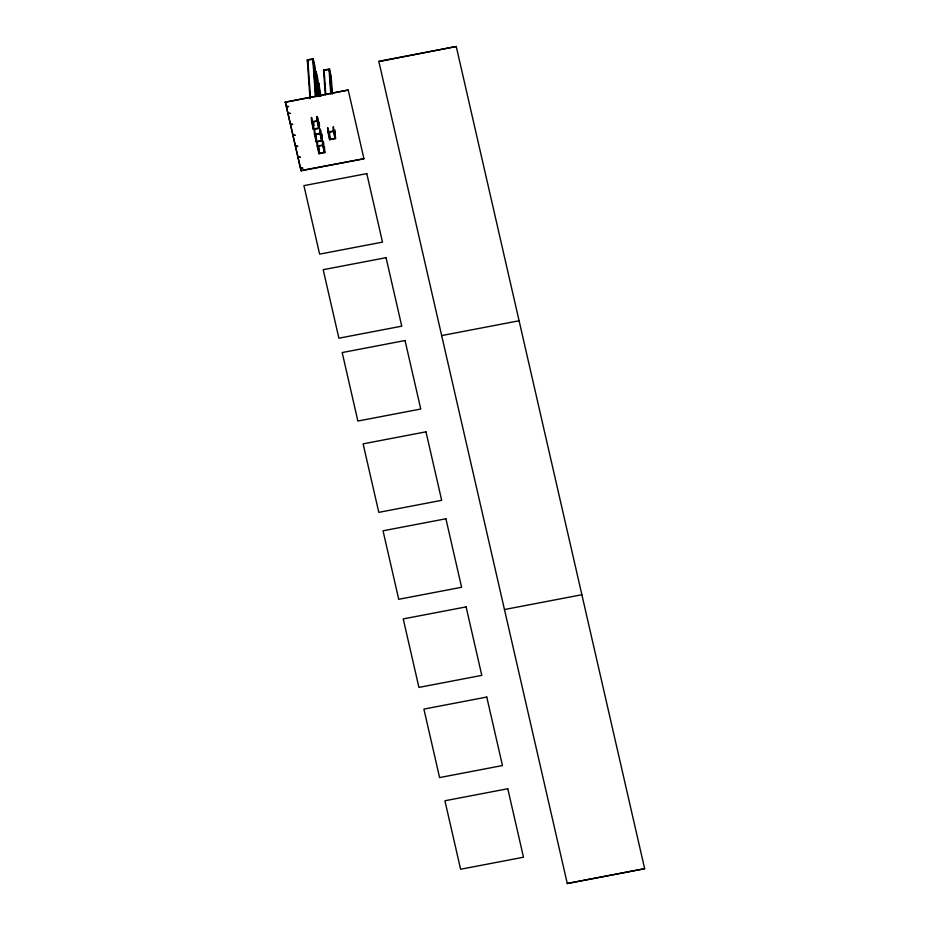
<?xml version="1.0" encoding="UTF-8"?>
<svg xmlns="http://www.w3.org/2000/svg" width="930" height="930" viewBox="0 0 930 930"><rect width="100%" height="100%" fill="white"/><g stroke="black" fill="none" stroke-linecap="round" stroke-linejoin="round"><path stroke-width="1.4" d="M310.004 98.743L307.284 59.857L313.178 58.73L314.933 66.402L317.049 96.65M316.479 96.325L314.363 66.077L312.794 59.229L307.853 60.183L310.469 97.627M325.268 94.604L323.559 70.122L329.441 68.994L331.208 76.667L332.417 93.953M331.847 93.628L330.638 76.353L329.069 69.494L324.128 70.448L325.837 94.93M378.859 61.299L456.246 46.5L644.653 868.701L567.265 883.5L378.87 61.613L456.246 46.5M285.347 102.056L348.215 90.036L363.932 158.751L301.064 170.783L285.347 102.056L301.064 170.783M285.359 102.288L348.215 90.036M318.862 122.574L319.269 128.34L313.375 129.468L311.62 121.795L317.502 120.668L317.2 116.343M317.99 117.936L318.699 128.015L313.759 128.968L312.189 122.109L317.13 121.167L316.828 116.843M321.733 135.094L322.129 140.849L316.247 141.976L314.491 134.304L320.373 133.176L320.071 128.863M334.928 129.956L335.532 138.605L329.65 139.733L327.895 132.06L333.777 130.932L333.475 126.608M320.862 130.444L321.571 140.535L316.619 141.476L315.049 134.629L320.001 133.676L319.699 129.363M334.463 131.084L334.974 138.279L330.022 139.233L328.453 132.374L333.405 131.432L333.103 127.108M324.43 146.859L324.826 152.613L318.944 153.741L317.188 146.068L323.07 144.941L322.768 140.628M323.559 142.209L324.268 152.299L319.316 153.241L317.746 146.394L322.698 145.452L322.396 141.128M301.041 170.539L363.932 158.751M441.669 335.579L519.068 320.769M504.467 609.534L581.866 594.735M323.559 70.122L324.14 72.68M333.777 130.932L335.532 138.605M333.405 131.432L334.974 138.279M307.284 59.857L308.167 63.693M317.502 120.668L319.269 128.34M320.373 133.176L322.129 140.849M323.07 144.941L324.826 152.613M317.13 121.167L318.699 128.015M320.001 133.676L321.571 140.535M322.698 145.452L324.268 152.299M644.653 868.701L567.265 883.5M329.441 68.994L331.161 93.488M329.069 69.494L330.778 93.988M329.522 132.025L330.022 139.233M329.046 131.084L329.65 139.733M328.15 128.061L328.453 132.374M327.593 127.736L327.895 132.06M320.897 96.441L318.746 83.014L319.653 95.976M320.339 96.127L318.362 83.514L319.269 96.476M321.885 133.92L322.187 138.245M319.013 96.197L317.804 78.91L316.049 71.25L317.758 95.732M318.444 95.883L317.235 78.597L315.665 71.749L317.374 96.232M319.188 122.156L319.49 126.48M313.178 58.73L315.793 96.185M312.794 59.229L315.421 96.685M318.92 147.475L319.316 153.241M318.537 147.986L318.944 153.741M317.444 142.069L317.746 146.394M316.886 141.755L317.188 146.068M316.223 135.71L316.619 141.476M315.747 134.78L316.247 141.976M314.747 130.305L315.049 134.629M313.677 122.783L313.887 125.666M314.189 129.979L314.491 134.304M313.352 123.202L313.759 128.968M312.98 123.702L313.375 129.468M311.887 117.796L312.189 122.109M311.318 117.471L311.62 121.795M288.556 106.543L286.882 106.439L288.556 106.543M290.125 113.402L288.451 113.286L290.125 113.402M292.636 124.353L290.962 124.248L292.636 124.353M295.147 135.315L293.485 135.199L295.147 135.315M297.658 146.277L295.996 146.161L297.658 146.277M300.169 157.228L298.507 157.124L300.169 157.228M302.68 168.191L301.018 168.074L302.68 168.191M366.792 173.619L303.924 185.64L319.618 254.134L382.497 242.114L366.792 173.619M386.066 257.68L323.187 269.7L338.892 338.195L401.76 326.174L386.066 257.68M405.05 340.531L342.182 352.551L357.876 421.046L420.755 409.026L405.05 340.531M425.975 431.834L363.107 443.854L378.801 512.349L441.68 500.328L425.975 431.834M445.912 518.777L383.032 530.798L398.738 599.292L461.606 587.272L445.912 518.777M466.104 606.895L403.236 618.915L418.93 687.398L481.798 675.378L466.104 606.895M486.774 697.058L423.906 709.09L439.599 777.573L502.467 765.553L486.774 697.058M507.792 788.745L444.912 800.765L460.617 869.248L523.485 857.228L507.792 788.745"/></g></svg>
